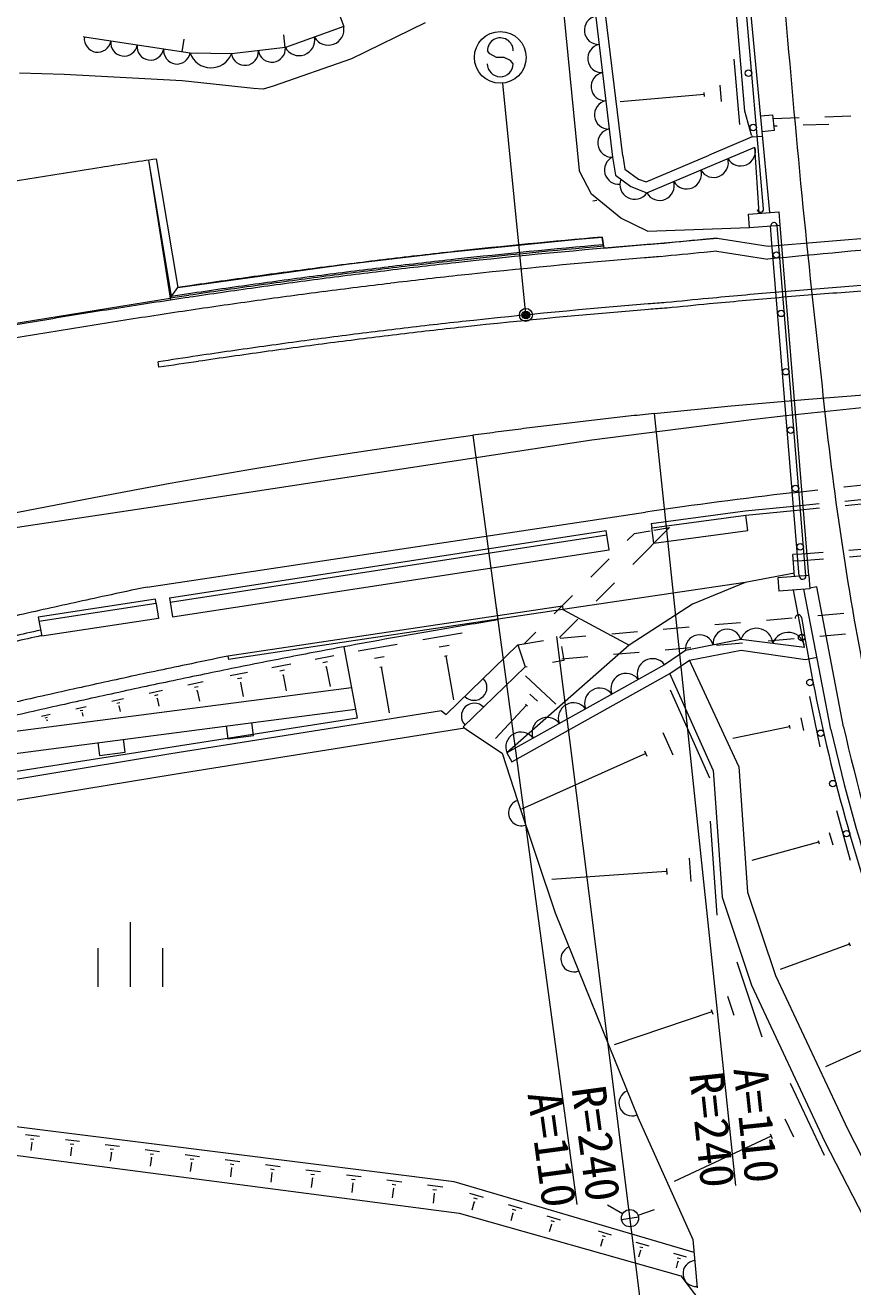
# Model space of a CAD drawing. Units: millimetres, scale not verified. Extents: x 40000 to 680000, y 20000 to 380000.
# Drawn here: x 405136 to 437109, y 285484 to 334233 of the extents above; entities that cross this region are included whole.
import ezdxf
from ezdxf.enums import TextEntityAlignment as Align

# ---------------------------------------------------------------- set-up
doc = ezdxf.new("R2010")
doc.units = ezdxf.units.MM
doc.header["$LTSCALE"] = 1000
doc.header["$PDMODE"] = 32
doc.header["$PDSIZE"] = 500
doc.linetypes.add('CHAIN', pattern=[18.5, 12, -1.5, 3.5, -1.5])
for name, color, linetype, lineweight in [('M-BGD', 7, 'Continuous', 13), ('M-BMK', 2, 'CHAIN', 13), ('M-STR-STRC', 7, 'Continuous', 13)]:
    doc.layers.add(name, color=color, linetype=linetype, lineweight=lineweight)
doc.styles.add('ＭＳ ゴシック', font='')
doc.styles.get('ＭＳ ゴシック').set_extended_font_data('MS Gothic')

msp = doc.modelspace()

# ---------------------------------------------------------------- linework, layer by layer
at = {"layer": 'M-BGD'}
for p, q in [((432941, 330909), (432320, 338201)), ((433665, 327139), (432691, 338238)), ((432831, 338251), (433898, 326999)), ((426914, 336759), (427826, 329135)), ((425812, 336075), (426541, 328625)), ((428222, 329190), (427357, 336330)), ((416877, 335677), (417441, 334178)), ((417441, 334178), (415186, 333371)), ((420584, 334323), (417742, 332940)), ((407371, 333803), (407421, 333769)), ((411507, 333159), (407421, 333769)), ((411201, 333205), (411275, 333699)), ((415183, 333371), (415123, 333867)), ((413101, 333122), (411507, 333159)), ((415186, 333371), (413101, 333122)), ((417742, 332940), (414715, 331873)), ((432519, 332920), (432733, 330399)), ((406638, 332335), (404918, 332381)), ((411196, 332082), (406638, 332335)), ((413951, 331785), (411196, 332082)), ((414335, 331769), (413951, 331785)), ((414715, 331873), (414335, 331769)), ((431365, 331552), (428126, 331277)), ((431358, 331631), (431372, 331473)), ((431969, 331921), (432022, 331291)), ((433198, 329986), (432941, 330909)), ((433544, 330729), (434019, 330777)), ((434079, 330180), (434019, 330777)), ((434034, 330628), (435033, 330662)), ((436033, 330697), (437032, 330731)), ((433601, 330132), (434079, 330180)), ((434188, 330333), (434064, 330329)), ((436187, 330402), (435187, 330367)), ((433218, 329915), (431562, 329213)), ((433198, 329986), (433218, 329915)), ((433218, 329915), (433618, 329945)), ((410194, 329069), (411026, 324093)), ((427826, 329135), (427937, 328443)), ((428222, 329190), (428306, 328667)), ((429133, 328180), (431562, 329213)), ((429151, 327752), (433325, 329526)), ((433497, 326968), (433325, 329526)), ((409898, 329019), (410746, 323610)), ((409898, 329019), (410779, 323752)), ((427019, 327711), (426541, 328625)), ((428306, 328667), (428827, 328282)), ((427937, 328443), (428528, 328005)), ((428827, 328282), (429133, 328180)), ((428147, 326783), (427019, 327711)), ((428528, 328005), (429151, 327752)), ((427220, 327455), (427071, 327433)), ((429178, 326275), (428147, 326783)), ((433082, 326937), (434253, 327026)), ((433122, 326418), (433082, 326937)), ((433843, 325695), (445255, 326660)), ((434253, 327026), (434292, 326507)), ((429178, 326275), (433122, 326418)), ((433122, 326418), (434306, 326508)), ((433969, 325963), (433927, 326479)), ((435296, 312958), (434189, 326492)), ((435413, 312973), (434306, 326508)), ((421473, 325459), (426504, 325964)), ((426504, 325964), (427429, 326046)), ((427481, 325691), (427429, 326046)), ((427429, 326046), (427493, 325614)), ((427493, 325614), (431866, 326002)), ((431866, 326002), (433843, 325695)), ((431866, 326002), (433840, 325696)), ((435034, 312945), (433969, 325963)), ((417553, 324994), (421473, 325459)), ((431851, 325498), (433829, 325191)), ((411026, 324093), (417553, 324994)), ((410734, 323687), (411026, 324093)), ((410734, 323687), (410779, 323752)), ((403125, 322451), (410734, 323687)), ((410303, 321014), (410269, 321225)), ((434527, 319146), (439659, 319701)), ((427029, 318206), (433193, 319002)), ((429430, 319228), (432575, 289394)), ((433193, 319002), (434527, 319146)), ((422430, 318386), (426450, 288657)), ((409973, 315606), (427029, 318206)), ((436758, 316390), (436776, 316392)), ((436776, 316392), (437753, 316496)), ((434771, 316165), (435764, 316280)), ((436803, 315847), (437799, 315944)), ((379826, 311115), (409973, 315606)), ((409842, 312523), (429101, 315421)), ((429324, 314982), (432957, 315472)), ((432957, 315472), (434813, 315653)), ((432976, 315303), (434827, 315484)), ((434813, 315653), (435808, 315750)), ((434827, 315484), (435822, 315581)), ((436817, 315678), (437813, 315775)), ((429324, 314982), (429347, 314813)), ((429347, 314813), (432976, 315303)), ((433057, 314709), (432976, 315303)), ((410715, 312109), (427580, 314704)), ((410741, 311941), (427606, 314536)), ((427606, 314536), (427580, 314704)), ((427694, 313963), (427606, 314536)), ((428670, 314594), (428399, 314323)), ((428607, 313399), (430034, 314829)), ((428670, 314594), (429278, 314699)), ((429427, 314219), (429347, 314813)), ((429426, 314725), (430034, 314829)), ((429427, 314219), (433057, 314709)), ((410829, 311368), (427694, 313963)), ((436959, 313947), (437956, 314026)), ((427693, 313616), (426987, 312908)), ((434965, 313790), (434795, 313776)), ((434862, 312933), (434795, 313776)), ((434986, 313534), (434815, 313520)), ((434965, 313790), (435962, 313868)), ((434986, 313534), (435983, 313614)), ((436980, 313695), (437977, 313775)), ((434852, 313060), (432946, 312700)), ((432946, 312700), (425911, 311653)), ((427194, 311983), (427901, 312691)), ((432946, 312700), (430921, 311859)), ((435413, 312973), (434220, 312885)), ((434220, 312885), (434258, 312367)), ((435412, 312973), (435450, 312455)), ((435715, 312532), (435448, 312481)), ((436753, 307121), (435715, 312532)), ((410169, 312052), (405633, 311356)), ((410194, 311884), (410169, 312052)), ((410715, 312109), (410741, 311941)), ((426280, 312200), (425574, 311492)), ((435450, 312455), (434258, 312367)), ((435250, 310182), (434823, 312408)), ((436264, 307019), (435224, 312438)), ((410194, 311884), (405665, 311189)), ((410194, 311884), (410282, 311310)), ((410741, 311941), (410829, 311368)), ((425892, 311781), (412965, 309851)), ((425911, 311653), (412984, 309722)), ((423328, 311746), (423395, 311250)), ((425892, 311781), (425911, 311653)), ((425911, 311653), (428474, 310277)), ((430921, 311859), (428474, 310277)), ((405633, 311356), (405776, 310619)), ((410282, 311310), (405776, 310619)), ((425781, 310568), (426488, 311276)), ((431780, 311071), (432776, 311158)), ((433772, 311246), (434768, 311334)), ((435765, 311421), (436761, 311509)), ((420496, 310491), (422015, 310756)), ((424867, 310784), (424417, 310333)), ((425803, 310545), (426799, 310633)), ((427795, 310721), (428792, 310808)), ((429788, 310896), (430784, 310983)), ((435835, 310624), (436831, 310712)), ((417451, 310213), (417962, 307450)), ((418004, 310056), (419505, 310318)), ((421132, 310210), (421512, 310277)), ((421400, 307602), (424173, 310291)), ((428474, 310277), (423742, 306115)), ((424173, 310291), (425158, 310460)), ((424173, 310291), (424454, 309438)), ((425858, 310226), (425951, 309684)), ((430647, 310070), (429837, 309522)), ((429858, 310099), (430854, 310186)), ((432789, 310494), (430647, 310070)), ((430804, 309694), (432803, 310089)), ((431850, 310274), (432846, 310361)), ((435250, 310182), (432789, 310494)), ((432803, 310089), (435287, 309725)), ((433842, 310449), (434839, 310537)), ((412965, 309851), (412984, 309722)), ((416333, 309742), (417057, 309882)), ((416640, 309613), (416821, 309648)), ((418632, 309779), (419008, 309844)), ((421340, 309855), (421435, 309872)), ((421388, 309864), (421684, 308166)), ((425951, 309684), (425508, 309607)), ((425873, 309748), (426869, 309836)), ((427865, 309924), (428862, 310011)), ((430047, 309181), (430804, 309694)), ((432711, 305587), (430804, 309694)), ((435287, 309725), (435729, 309809)), ((413054, 309106), (413727, 309237)), ((414667, 309419), (415392, 309560)), ((414974, 309290), (415156, 309326)), ((415077, 309122), (415123, 309131)), ((415100, 309127), (415220, 308508)), ((416743, 309445), (416788, 309454)), ((416765, 309450), (416915, 308680)), ((418838, 309428), (418932, 309445)), ((418885, 309437), (419194, 307667)), ((424454, 309438), (422060, 307117)), ((429837, 309522), (423742, 306115)), ((423937, 305766), (430047, 309181)), ((424523, 309438), (424457, 309426)), ((424465, 309087), (425636, 308000)), ((431718, 305447), (430047, 309181)), ((417744, 308630), (399002, 306197)), ((411425, 308750), (412005, 308874)), ((411674, 308651), (411819, 308683)), ((413339, 308987), (413507, 309020)), ((413435, 308831), (413477, 308839)), ((413456, 308835), (413560, 308295)), ((408476, 308115), (408933, 308213)), ((409920, 308426), (410437, 308537)), ((410142, 308338), (410271, 308366)), ((410218, 308219), (410250, 308226)), ((410234, 308223), (410300, 307915)), ((411759, 308518), (411795, 308526)), ((411777, 308522), (411864, 308118)), ((424632, 308386), (424925, 308115)), ((430052, 308557), (431578, 305149)), ((435443, 308293), (435840, 306349)), ((394775, 304801), (417896, 307803)), ((407091, 307817), (407490, 307903)), ((407262, 307749), (407362, 307771)), ((407321, 307657), (407346, 307663)), ((407334, 307660), (407361, 307533)), ((408672, 308038), (408786, 308062)), ((408740, 307933), (408768, 307939)), ((408754, 307936), (408800, 307720)), ((421217, 307735), (410765, 306072)), ((421217, 307735), (421400, 307602)), ((424507, 307958), (423308, 306664)), ((424470, 307992), (424544, 307924)), ((417962, 307450), (391221, 303264)), ((405762, 307531), (406106, 307605)), ((405910, 307473), (405996, 307491)), ((405960, 307393), (405982, 307398)), ((405971, 307396), (405980, 307354)), ((412902, 307154), (412966, 306659)), ((413958, 306787), (413894, 307283)), ((434657, 307183), (434682, 307062)), ((435106, 307465), (435205, 306979)), ((409000, 306144), (408935, 306639)), ((422126, 307070), (410892, 305282)), ((412966, 306659), (413958, 306787)), ((422060, 307117), (422126, 307070)), ((422126, 307070), (422221, 306994)), ((422221, 306994), (423557, 306100)), ((429772, 306898), (430154, 306045)), ((434669, 307123), (432474, 306675)), ((407944, 306511), (408008, 306015)), ((429063, 306197), (429158, 305984)), ((410765, 306072), (390912, 302810)), ((408008, 306015), (409000, 306144)), ((423557, 306100), (424150, 304270)), ((423742, 306115), (423937, 305766)), ((429111, 306090), (424314, 303943)), ((410892, 305282), (391039, 302020)), ((431718, 305447), (432059, 300537)), ((432711, 305587), (433048, 300733)), ((424150, 304270), (425613, 299929)), ((436485, 303884), (437008, 301969)), ((431605, 303473), (431856, 299847)), ((436203, 303035), (436333, 302557)), ((435789, 302665), (433208, 301961)), ((435773, 302725), (435806, 302606)), ((430792, 302051), (430855, 301144)), ((429917, 301535), (425478, 301227)), ((429909, 301648), (429925, 301421)), ((432059, 300537), (433195, 297140)), ((433048, 300733), (434125, 297512)), ((425613, 299929), (428801, 292032)), ((409204, 297071), (409204, 299571)), ((407954, 297071), (407954, 298571)), ((410454, 297071), (410454, 298571)), ((436984, 298717), (434310, 297746)), ((436961, 298782), (437008, 298652)), ((432632, 298035), (433600, 295139)), ((434125, 297512), (436919, 291555)), ((433195, 297140), (436021, 291114)), ((432271, 296707), (432513, 295983)), ((431668, 296103), (427887, 294839)), ((431638, 296194), (431698, 296013)), ((438581, 295128), (436055, 293985)), ((434696, 293351), (436003, 290564)), ((428801, 292032), (430931, 287308)), ((421715, 289541), (402682, 291927)), ((434490, 291979), (434816, 291282)), ((436919, 291555), (439741, 286044)), ((405153, 291365), (405694, 291298)), ((405339, 291205), (405474, 291188)), ((405389, 291061), (405350, 290745)), ((405373, 291063), (405406, 291059)), ((406687, 291173), (407232, 291105)), ((433956, 291304), (430208, 289546)), ((433915, 291391), (433997, 291217)), ((436021, 291114), (438879, 285533)), ((403916, 290680), (421898, 288324)), ((406874, 291011), (407010, 290994)), ((406925, 290866), (406885, 290543)), ((406908, 290869), (406942, 290864)), ((408225, 290980), (408774, 290911)), ((408414, 290817), (408551, 290800)), ((408465, 290671), (408424, 290342)), ((408448, 290673), (408482, 290669)), ((409767, 290787), (410321, 290717)), ((409957, 290622), (410096, 290605)), ((411314, 290593), (411872, 290523)), ((410009, 290475), (409967, 290139)), ((409992, 290477), (410026, 290473)), ((411505, 290427), (411645, 290410)), ((411558, 290279), (411515, 289937)), ((411540, 290281), (411575, 290277)), ((412865, 290398), (413427, 290328)), ((413058, 290231), (413198, 290214)), ((413110, 290082), (413067, 289733)), ((413093, 290084), (413128, 290080)), ((414420, 290203), (414986, 290132)), ((414615, 290035), (414756, 290017)), ((414668, 289885), (414623, 289529)), ((414650, 289887), (414685, 289882)), ((415979, 290008), (416550, 289936)), ((416176, 289838), (416318, 289820)), ((416229, 289687), (416184, 289325)), ((416211, 289689), (416247, 289684)), ((417543, 289812), (418119, 289740)), ((417741, 289641), (417885, 289623)), ((419112, 289615), (419691, 289542)), ((417795, 289488), (417749, 289120)), ((417777, 289490), (417813, 289486)), ((419311, 289443), (419456, 289425)), ((419365, 289289), (419318, 288914)), ((419347, 289291), (419383, 289287)), ((420684, 289418), (421268, 289345)), ((420885, 289244), (421031, 289226)), ((420940, 289089), (420892, 288708)), ((420922, 289092), (420958, 289087)), ((430976, 286809), (421715, 289541)), ((422300, 289107), (422831, 288951)), ((422487, 288764), (422395, 288450)), ((422460, 288916), (422593, 288877)), ((422471, 288769), (422504, 288759)), ((423797, 288666), (424319, 288512)), ((428214, 288302), (427637, 288638)), ((421898, 288324), (430472, 285907)), ((423981, 288328), (423893, 288028)), ((423955, 288478), (424085, 288439)), ((423965, 288333), (423998, 288323)), ((425286, 288227), (425798, 288075)), ((428173, 288077), (428831, 288190)), ((428816, 288247), (429445, 288472)), ((425466, 287895), (425382, 287608)), ((425440, 288042), (425568, 288004)), ((425450, 287899), (425482, 287890)), ((427269, 287642), (427773, 287493)), ((427446, 287316), (427366, 287042)), ((427421, 287460), (427547, 287423)), ((427431, 287320), (427462, 287311)), ((428730, 287211), (429225, 287065)), ((430931, 287308), (431099, 285448)), ((428905, 286890), (428828, 286630)), ((428879, 287032), (429003, 286996)), ((428889, 286895), (428920, 286886)), ((430183, 286782), (430669, 286639)), ((430355, 286467), (430282, 286220)), ((430330, 286607), (430451, 286571)), ((430339, 286472), (430370, 286463)), ((430472, 285907), (431283, 284842))]:
    msp.add_line(p, q, dxfattribs=at)
for centre, radius in [((433079, 332382), 125), ((433264, 330280), 125), ((434157, 325354), 125), ((434341, 323099), 125), ((434526, 320843), 125), ((434710, 318587), 125), ((434895, 316331), 125), ((435080, 314075), 125), ((435134, 310570), 125), ((435455, 308833), 125), ((435869, 306873), 125), ((436339, 304926), 125), ((436865, 302993), 125), ((428502, 288134), 334)]:
    msp.add_circle(centre, radius, dxfattribs=at)
for centre, radius, start, end in [((884228, 371600), 451233, 184.64644, 186.53004), ((427288, 334041), 551, 101.8675, 271.77), ((416844, 334069), 607, 209.0603, 10.322), ((407934, 333709), 517, 173.3232, 349.6783), ((408956, 333557), 517, 173.3232, 349.6783), ((409977, 333404), 517, 173.3232, 349.6783), ((415717, 333666), 607, 209.0603, 10.322), ((427418, 332952), 551, 101.8675, 271.77), ((410999, 333251), 517, 173.3232, 349.6783), ((412311, 333438), 851, 199.1203, 338.2181), ((413620, 333209), 526, 189.5318, 4.1046), ((414662, 333333), 526, 189.5318, 4.1046), ((427549, 331863), 551, 101.8675, 271.77), ((427679, 330774), 551, 101.8675, 271.77), ((427809, 329685), 551, 101.8675, 271.77), ((457555, 12731), 319858, 98.51478, 98.90059), ((428067, 328639), 551, 115.924, 274.5978), ((431733, 328922), 571, 209.758, 16.2864), ((432777, 329366), 571, 209.758, 16.2864), ((461965, -15426), 348359, 98.90059, 99.33188), ((430690, 328479), 571, 209.758, 16.2864), ((464614, -31546), 364694, 99.33188, 99.74312), ((428682, 328078), 571, 158.6765, 325.2049), ((429646, 328036), 571, 209.758, 16.2864), ((433540, 327128), 125, 185.0172, 5.0172), ((473837, -79335), 406500, 94.03156, 95.6482), ((434065, 326482), 125, 4.6765, 184.6765), ((448823, 78533), 248436, 94.9403, 96.26268), ((448823, 78533), 248136, 94.93607, 96.26268), ((448823, 78533), 248078, 94.93526, 96.26268), ((448823, 78533), 248000, 94.57938, 96.26268), ((449146, 74479), 252068, 94.44482, 94.5789), ((455016, 76506), 250568, 95.42579, 95.81913), ((456695, 58835), 268318, 95.30937, 95.42579), ((451385, 56866), 270254, 96.85445, 97.40611), ((449267, 74490), 252504, 96.26268, 96.85445), ((449267, 74490), 252204, 96.26268, 96.85445), ((448823, 78533), 247500, 94.57938, 96.26268), ((449146, 74479), 251568, 94.43937, 94.5789), ((455016, 76506), 250068, 95.42579, 95.81641), ((456695, 58835), 267818, 95.32262, 95.42579), ((452659, 47069), 280134, 97.40611, 97.9377), ((451385, 56866), 269954, 96.85445, 97.40611), ((451385, 56866), 269896, 96.85445, 97.40611), ((451385, 56866), 269818, 96.85445, 97.40611), ((449267, 74490), 252146, 96.26268, 96.85445), ((449267, 74490), 252068, 96.26268, 96.85445), ((455722, 25102), 302314, 97.9377, 98.42918), ((455722, 25102), 302014, 97.9377, 98.42918), ((452659, 47069), 279834, 97.40611, 97.9377), ((452659, 47069), 279776, 97.40611, 97.9377), ((452659, 47069), 279698, 97.40611, 97.9377), ((451385, 56866), 269318, 96.85445, 97.40611), ((449267, 74490), 251568, 96.26268, 96.85445), ((459214, 26875), 298092, 93.85107, 94.34254), ((457555, 12731), 314383, 98.42918, 98.90059), ((457555, 12731), 314461, 98.42918, 98.5627), ((457555, 12731), 314519, 98.42918, 98.55296), ((457555, 12731), 314819, 98.42918, 98.49925), ((455722, 25102), 301956, 97.9377, 98.42918), ((455722, 25102), 301878, 97.9377, 98.42918), ((452659, 47069), 279198, 97.40611, 97.9377), ((456695, 58835), 266032, 94.87413, 95.42579), ((457534, 48991), 275912, 94.34254, 94.87413), ((457534, 48991), 275698, 94.34254, 94.87413), ((459214, 26875), 297878, 93.85107, 94.34254), ((461965, -15426), 342884, 98.90059, 99.33188), ((457555, 12731), 313883, 98.42918, 98.90059), ((455722, 25102), 301378, 97.9377, 98.42918), ((448823, 78533), 245714, 94.57938, 96.26268), ((448823, 78533), 245500, 94.57938, 96.26268), ((449146, 74479), 249782, 94.41974, 94.5789), ((449146, 74479), 249568, 94.41737, 94.5789), ((455016, 76506), 248282, 95.42579, 95.80658), ((455016, 76506), 248068, 95.42579, 95.80539), ((456695, 58835), 265818, 94.87413, 95.42579), ((464614, -31546), 359220, 99.33188, 99.74312), ((461965, -15426), 342384, 98.90059, 99.33188), ((449267, 74490), 249782, 96.26268, 96.85445), ((464614, -31546), 358720, 99.33188, 99.74312), ((451385, 56866), 267532, 96.85445, 97.40611), ((451385, 56866), 267318, 96.85445, 97.40611), ((449267, 74490), 249568, 96.26268, 96.85445), ((455722, 25102), 299592, 97.9377, 98.42918), ((452659, 47069), 277412, 97.40611, 97.9377), ((452659, 47069), 277198, 97.40611, 97.9377), ((457555, 12731), 312097, 98.42918, 98.71453), ((455722, 25102), 299378, 97.9377, 98.42918), ((457555, 12731), 311883, 98.42918, 98.71417), ((562606, 333153), 127336, 185.80024, 190.81214), ((460381, 98926), 218744, 96.72354, 98.22134), ((478116, -10474), 330134, 101.93541, 102.21637), ((435172, 312947), 125, 184.6765, 4.6765), ((481573, -26440), 346470, 102.21637, 102.62761), ((489874, -63491), 384439, 102.62761, 102.99872), ((460910, 78689), 235568, 99.16364, 99.73894), ((435005, 311323), 125, 9.6473, 189.6473), ((503729, 322231), 69458, 189.01724, 198.52634), ((489874, -63491), 383689, 102.66813, 102.99872), ((489874, -63491), 383475, 102.66908, 102.99872), ((463913, 61194), 253318, 99.73894, 100.56869), ((431192, 310131), 548, 15.9831, 186.3636), ((432263, 310343), 548, 15.9831, 186.3636), ((433390, 310297), 632, 3.7413, 161.8362), ((434620, 310141), 632, 3.7413, 161.8362), ((465678, 51473), 263198, 100.54303, 100.82219), ((472295, 17426), 298383, 101.46918, 101.78508), ((469842, 29688), 285378, 100.82219, 101.31367), ((429369, 309167), 588, 37.2129, 201.1961), ((478116, -10474), 326884, 101.78508, 102.21637), ((472295, 17426), 297883, 101.31367, 101.78508), ((428353, 308599), 588, 37.2129, 201.1961), ((481573, -26440), 343220, 102.21637, 102.62761), ((478116, -10474), 326384, 101.78508, 102.21637), ((422476, 308646), 500, 224.1151, 44.1151), ((427337, 308031), 588, 37.2129, 201.1961), ((489874, -63491), 381189, 102.62761, 102.99872), ((481573, -26440), 342720, 102.21637, 102.62761), ((489874, -63491), 380689, 102.62761, 102.99872), ((422487, 307531), 500, 44.1143, 224.1143), ((426321, 307463), 588, 37.2129, 201.1961), ((425306, 306895), 588, 37.2129, 201.1961), ((424290, 306328), 588, 37.2129, 201.1961), ((503729, 322231), 69158, 192.70634, 198.51944), ((503729, 322231), 68658, 192.71304, 198.50784), ((424309, 303796), 500, 108.6254, 288.6254), ((426331, 298150), 500, 111.9833, 291.9833), ((428577, 292586), 500, 111.9833, 291.9833), ((431050, 285995), 500, 95.1792, 275.1792)]:
    msp.add_arc(centre, radius, start, end, dxfattribs=at)
at = {"layer": 'M-BMK'}
for points in [[(429430, 319228), (432415, 319524), (435404, 319786), (438395, 320014), (438508, 320022)], [(418633, 317842), (421602, 318273), (422430, 318386)], [(398969, 314208), (401905, 314824), (404846, 315418), (407791, 315989), (410741, 316534), (413696, 317050), (416656, 317537), (418633, 317842)]]:
    msp.add_lwpolyline(points, dxfattribs=at)
msp.add_arc((454592, 80551), 240000, 96.01804, 97.70134, dxfattribs=at)
at = {"layer": 'M-STR-STRC'}
for p, q in [((423093, 333129), (422994, 333247)), ((423338, 332990), (423093, 333129)), ((423639, 332988), (423338, 332990)), ((423884, 332876), (423639, 332988)), ((423990, 332740), (423884, 332876)), ((424464, 323187), (423588, 331994)), ((425668, 310606), (430159, 274887))]:
    msp.add_line(p, q, dxfattribs=at)
for centre, radius in [((423489, 332989), 1000), ((424479, 323038), 150), ((424479, 323038), 120), ((424479, 323038), 90), ((424479, 323038), 60), ((424479, 323038), 30)]:
    msp.add_circle(centre, radius, dxfattribs=at)
for centre, start, end in [((423494, 333244), 359.5549, 179.5549), ((423490, 332744), 179.5549, 359.5549)]:
    msp.add_arc(centre, 500, start, end, dxfattribs=at)
msp.add_point((424479, 323038), dxfattribs=at)

# ---------------------------------------------------------------- texts
at = {"layer": 'M-BGD', "style": 'ＭＳ ゴシック'}
for s, rotation, p in [('R=240', 276.018, (432575, 289394)), ('A=110', 277.701, (426450, 288657))]:
    msp.add_text(s, height=1320, rotation=rotation, dxfattribs=at).set_placement(p, align=Align.TOP_RIGHT)
for s, rotation, p in [('A=110', 276.018, (432575, 289394)), ('R=240', 277.701, (426450, 288657))]:
    msp.add_text(s, height=1320, rotation=rotation, dxfattribs=at).set_placement(p, align=Align.BOTTOM_RIGHT)

doc.saveas('drawing.dxf')
